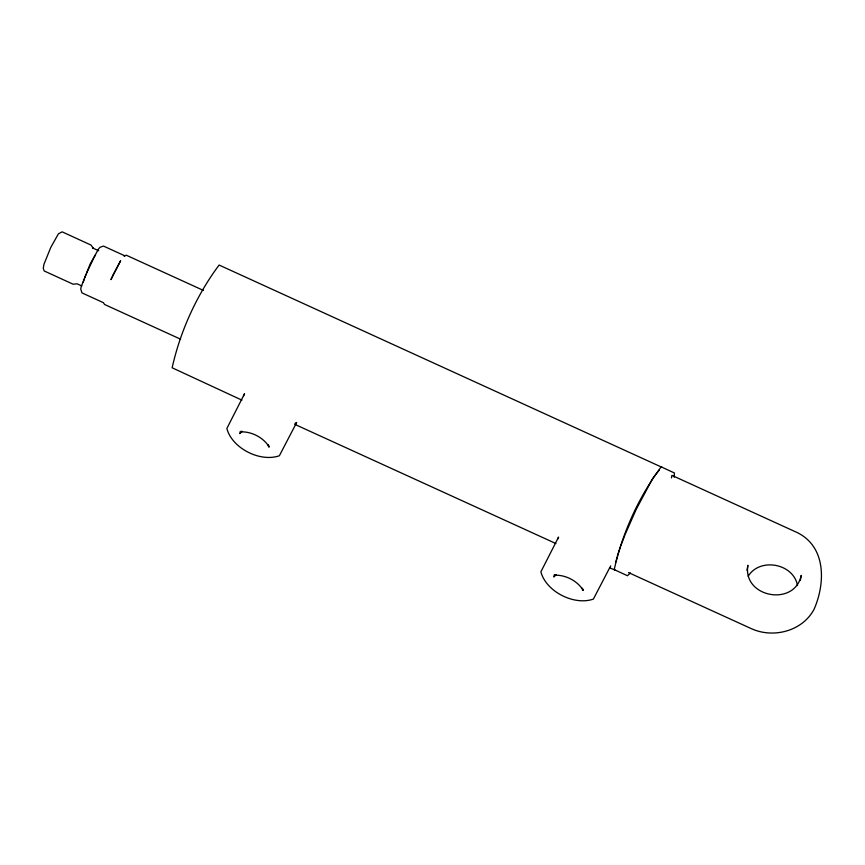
<?xml version="1.0" encoding="UTF-8"?>
<svg xmlns="http://www.w3.org/2000/svg" width="865" height="865" viewBox="0 0 865 865"><rect width="100%" height="100%" fill="white"/><g stroke="black" fill="none" stroke-linecap="round" stroke-linejoin="round"><path stroke-width="1.3" d="M674.203 477.199L674.419 472.982L661.195 466.862C638.781 496.78 622.324 533.1 614.226 569.602L627.439 575.722L630.434 572.933M671.456 477.934L671.91 475.372L794.567 531.37C826.183 544.636 825.891 582.145 814.106 609.198C802.482 631.266 773.202 638.738 751.177 628.585L628.509 572.587M747.014 570.424L747.911 565.299C742.343 597.358 794.589 607.176 801.228 575.398L800.32 580.534M615.869 561.98L617.037 557.276M83.213 282.228L84.37 278.735M617.329 556.098L620.519 546.485M84.77 277.697L85.97 274.573M620.962 545.339L624.941 534.981M86.446 273.427L93.798 257.943M625.417 533.824L636.164 509.463L652.48 478.875M243.498 396.04L244.546 393.737L226.857 428.478C232.079 448.297 260.138 462.516 279.373 455.747L296.673 422.498L295.062 423.309M557.514 539.392L558.574 537.089L540.874 571.83C546.096 591.649 574.155 605.857 593.39 599.088L610.69 565.851M241.011 431.257L239.8 433.614L242.276 431.354L239.983 431.884C251.207 431.192 263.447 437.387 269.253 447.075L268.323 444.88L268.528 446.718M555.027 574.609L553.827 576.955L556.303 574.706L554 575.225C565.234 574.544 577.474 580.739 583.27 590.427L582.35 588.232L582.545 590.071M94.328 256.959L95.572 254.883M748.16 576.252C759.892 557.103 793.659 563.439 797.519 585.605M653.129 477.794L659.162 470.203M609.49 567.764L615.177 570.121M203.513 290.467L126.236 255.197L124.063 256.127L124.938 255.867L103.497 246.082L100.005 247.314L98.686 248.763L90.133 264.074L81.148 286.823L80.748 289.094L81.948 292.889L103.389 302.674L104.557 304.469L180.601 339.188M98.718 250.763L92.836 248.082L93.334 248.342L91.009 245.065L62.118 231.842L58.431 233.81L50.786 247.401L43.953 264.301L43.25 268.323L44.223 270.983L73.114 284.196L77.115 283.807L81.818 285.958M294.684 424.293L555.881 543.534M241.908 400.138L172.146 367.787C180.244 331.295 196.701 294.965 219.115 265.047L662.147 467.381M113.423 274.237L110.925 279.633L120.613 260.733L113.423 274.237"/></g></svg>
